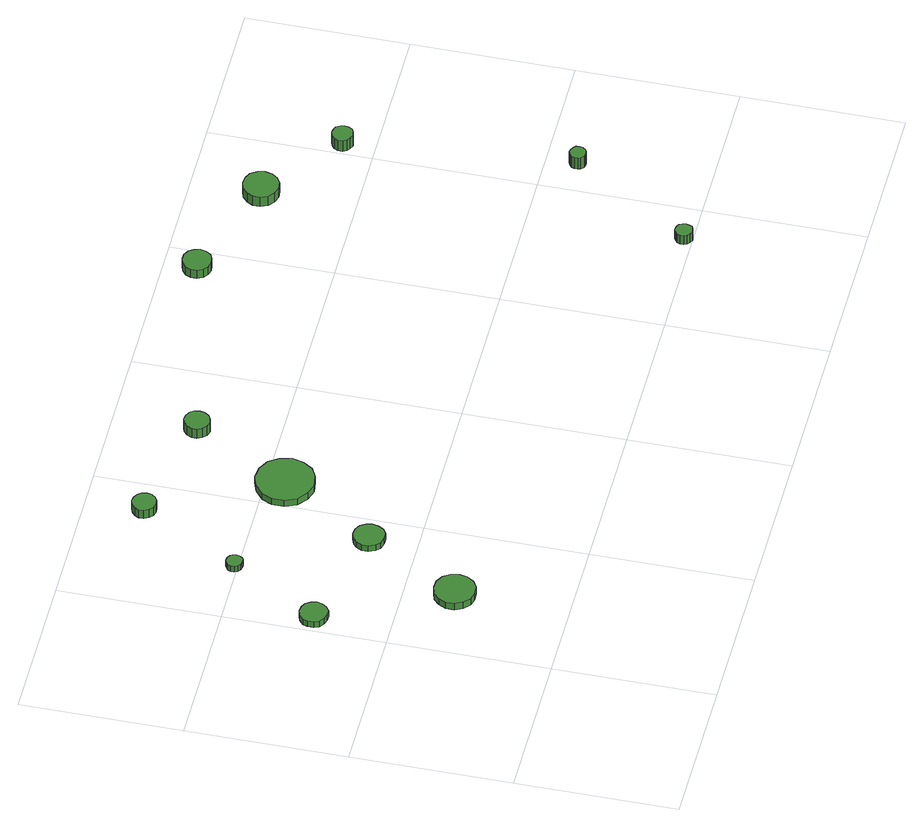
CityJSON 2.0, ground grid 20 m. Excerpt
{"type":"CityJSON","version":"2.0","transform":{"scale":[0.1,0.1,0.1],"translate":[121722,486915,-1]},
"CityObjects":{
"tree1":{"type":"SolitaryVegetationObject","attributes":{"function":"something"},"geometry":[{"type":"MultiSurface","lod":"1","boundaries":[[[0,1,2,3,4,5,6,7,8,9,10,11,12,13,14]],[[15,16,17,18,19,20,21,22,23,24,25,26,27,28,29]],[[0,29,28,1]],[[1,28,27,2]],[[2,27,26,3]],[[3,26,25,4]],[[4,25,24,5]],[[5,24,23,6]],[[6,23,22,7]],[[7,22,21,8]],[[8,21,20,9]],[[9,20,19,10]],[[10,19,18,11]],[[11,18,17,12]],[[12,17,16,13]],[[13,16,15,14]],[[14,15,29,0]]]}]},
"tree2":{"type":"SolitaryVegetationObject","attributes":{"function":"something"},"geometry":[{"type":"MultiSurface","lod":"1","boundaries":[[[30,31,32,33,34,35,36,37,38,39,40,41,42,43,44]],[[45,46,47,48,49,50,51,52,53,54,55,56,57,58,59]],[[30,59,58,31]],[[31,58,57,32]],[[32,57,56,33]],[[33,56,55,34]],[[34,55,54,35]],[[35,54,53,36]],[[36,53,52,37]],[[37,52,51,38]],[[38,51,50,39]],[[39,50,49,40]],[[40,49,48,41]],[[41,48,47,42]],[[42,47,46,43]],[[43,46,45,44]],[[44,45,59,30]]]}]},
"tree3":{"type":"SolitaryVegetationObject","attributes":{"function":"something"},"geometry":[{"type":"MultiSurface","lod":"1","boundaries":[[[60,61,62,63,64,65,66,67,68,69,70,71,72,73,74]],[[75,76,77,78,79,80,81,82,83,84,85,86,87,88,89]],[[60,89,88,61]],[[61,88,87,62]],[[62,87,86,63]],[[63,86,85,64]],[[64,85,84,65]],[[65,84,83,66]],[[66,83,82,67]],[[67,82,81,68]],[[68,81,80,69]],[[69,80,79,70]],[[70,79,78,71]],[[71,78,77,72]],[[72,77,76,73]],[[73,76,75,74]],[[74,75,89,60]]]}]},
"tree4":{"type":"SolitaryVegetationObject","attributes":{"function":"something"},"geometry":[{"type":"MultiSurface","lod":"1","boundaries":[[[90,91,92,93,94,95,96,97,98,99,100,101,102,103,104]],[[105,106,107,108,109,110,111,112,113,114,115,116,117,118,119]],[[90,119,118,91]],[[91,118,117,92]],[[92,117,116,93]],[[93,116,115,94]],[[94,115,114,95]],[[95,114,113,96]],[[96,113,112,97]],[[97,112,111,98]],[[98,111,110,99]],[[99,110,109,100]],[[100,109,108,101]],[[101,108,107,102]],[[102,107,106,103]],[[103,106,105,104]],[[104,105,119,90]]]}]},
"tree5":{"type":"SolitaryVegetationObject","attributes":{"function":"something"},"geometry":[{"type":"MultiSurface","lod":"1","boundaries":[[[120,121,122,123,124,125,126,127,128,129,130,131,132,133,134]],[[135,136,137,138,139,140,141,142,143,144,145,146,147,148,149]],[[120,149,148,121]],[[121,148,147,122]],[[122,147,146,123]],[[123,146,145,124]],[[124,145,144,125]],[[125,144,143,126]],[[126,143,142,127]],[[127,142,141,128]],[[128,141,140,129]],[[129,140,139,130]],[[130,139,138,131]],[[131,138,137,132]],[[132,137,136,133]],[[133,136,135,134]],[[134,135,149,120]]]}]},
"tree6":{"type":"SolitaryVegetationObject","attributes":{"function":"something"},"geometry":[{"type":"MultiSurface","lod":"1","boundaries":[[[150,151,152,153,154,155,156,157,158,159,160,161,162,163,164]],[[165,166,167,168,169,170,171,172,173,174,175,176,177,178,179]],[[150,179,178,151]],[[151,178,177,152]],[[152,177,176,153]],[[153,176,175,154]],[[154,175,174,155]],[[155,174,173,156]],[[156,173,172,157]],[[157,172,171,158]],[[158,171,170,159]],[[159,170,169,160]],[[160,169,168,161]],[[161,168,167,162]],[[162,167,166,163]],[[163,166,165,164]],[[164,165,179,150]]]}]},
"tree7":{"type":"SolitaryVegetationObject","attributes":{"function":"something"},"geometry":[{"type":"MultiSurface","lod":"1","boundaries":[[[180,181,182,183,184,185,186,187,188,189,190,191,192,193,194]],[[195,196,197,198,199,200,201,202,203,204,205,206,207,208,209]],[[180,209,208,181]],[[181,208,207,182]],[[182,207,206,183]],[[183,206,205,184]],[[184,205,204,185]],[[185,204,203,186]],[[186,203,202,187]],[[187,202,201,188]],[[188,201,200,189]],[[189,200,199,190]],[[190,199,198,191]],[[191,198,197,192]],[[192,197,196,193]],[[193,196,195,194]],[[194,195,209,180]]]}]},
"tree8":{"type":"SolitaryVegetationObject","attributes":{"function":"something"},"geometry":[{"type":"MultiSurface","lod":"1","boundaries":[[[210,211,212,213,214,215,216,217,218,219,220,221,222,223,224]],[[225,226,227,228,229,230,231,232,233,234,235,236,237,238,239]],[[210,239,238,211]],[[211,238,237,212]],[[212,237,236,213]],[[213,236,235,214]],[[214,235,234,215]],[[215,234,233,216]],[[216,233,232,217]],[[217,232,231,218]],[[218,231,230,219]],[[219,230,229,220]],[[220,229,228,221]],[[221,228,227,222]],[[222,227,226,223]],[[223,226,225,224]],[[224,225,239,210]]]}]},
"tree9":{"type":"SolitaryVegetationObject","attributes":{"function":"something"},"geometry":[{"type":"MultiSurface","lod":"1","boundaries":[[[240,241,242,243,244,245,246,247,248,249,250,251,252,253,254]],[[255,256,257,258,259,260,261,262,263,264,265,266,267,268,269]],[[240,269,268,241]],[[241,268,267,242]],[[242,267,266,243]],[[243,266,265,244]],[[244,265,264,245]],[[245,264,263,246]],[[246,263,262,247]],[[247,262,261,248]],[[248,261,260,249]],[[249,260,259,250]],[[250,259,258,251]],[[251,258,257,252]],[[252,257,256,253]],[[253,256,255,254]],[[254,255,269,240]]]}]},
"tree10":{"type":"SolitaryVegetationObject","attributes":{"function":"something"},"geometry":[{"type":"MultiSurface","lod":"1","boundaries":[[[270,271,272,273,274,275,276,277,278,279,280,281,282,283,284]],[[285,286,287,288,289,290,291,292,293,294,295,296,297,298,299]],[[270,299,298,271]],[[271,298,297,272]],[[272,297,296,273]],[[273,296,295,274]],[[274,295,294,275]],[[275,294,293,276]],[[276,293,292,277]],[[277,292,291,278]],[[278,291,290,279]],[[279,290,289,280]],[[280,289,288,281]],[[281,288,287,282]],[[282,287,286,283]],[[283,286,285,284]],[[284,285,299,270]]]}]},
"tree11":{"type":"SolitaryVegetationObject","attributes":{"function":"something"},"geometry":[{"type":"MultiSurface","lod":"1","boundaries":[[[300,301,302,303,304,305,306,307,308,309,310,311,312,313,314]],[[315,316,317,318,319,320,321,322,323,324,325,326,327,328,329]],[[300,329,328,301]],[[301,328,327,302]],[[302,327,326,303]],[[303,326,325,304]],[[304,325,324,305]],[[305,324,323,306]],[[306,323,322,307]],[[307,322,321,308]],[[308,321,320,309]],[[309,320,319,310]],[[310,319,318,311]],[[311,318,317,312]],[[312,317,316,313]],[[313,316,315,314]],[[314,315,329,300]]]}]},
"tree12":{"type":"SolitaryVegetationObject","attributes":{"function":"something"},"geometry":[{"type":"MultiSurface","lod":"1","boundaries":[[[330,331,332,333,334,335,336,337,338,339,340,341,342,343,344]],[[345,346,347,348,349,350,351,352,353,354,355,356,357,358,359]],[[330,359,358,331]],[[331,358,357,332]],[[332,357,356,333]],[[333,356,355,334]],[[334,355,354,335]],[[335,354,353,336]],[[336,353,352,337]],[[337,352,351,338]],[[338,351,350,339]],[[339,350,349,340]],[[340,349,348,341]],[[341,348,347,342]],[[342,347,346,343]],[[343,346,345,344]],[[344,345,359,330]]]}]}
},
"vertices":[
[38,293,16],[36,300,16],[32,306,16],[26,309,16],[19,310,16],[12,308,16],[6,303,16],[4,297,16],[4,289,16],[6,283,16],[12,278,16],[19,276,16],[26,276,16],[32,280,16],[36,286,16],[36,286,7],[32,280,7],[26,276,7],[19,276,7],[12,278,7],[6,283,7],[4,289,7],[4,297,7],[6,303,7],[12,308,7],[19,310,7],[26,309,7],[32,306,7],[36,300,7],[38,293,7],
[120,139,17],[118,149,17],[112,158,17],[103,163,17],[92,164,17],[82,161,17],[75,154,17],[70,144,17],[70,134,17],[75,124,17],[82,117,17],[92,114,17],[103,115,17],[112,120,17],[118,129,17],[118,129,7],[112,120,7],[103,115,7],[92,114,7],[82,117,7],[75,124,7],[70,134,7],[70,144,7],[75,154,7],[82,161,7],[92,164,7],[103,163,7],[112,158,7],[118,149,7],[120,139,7],
[96,404,15],[95,408,15],[93,411,15],[89,413,15],[85,414,15],[81,412,15],[78,410,15],[76,406,15],[76,402,15],[78,398,15],[81,395,15],[85,394,15],[89,394,15],[93,396,15],[95,400,15],[95,400,6],[93,396,6],[89,394,6],[85,394,6],[81,395,6],[78,398,6],[76,402,6],[76,406,6],[78,410,6],[81,412,6],[85,414,6],[89,413,6],[93,411,6],[95,408,6],[96,404,6],
[183,259,15],[181,266,15],[177,273,15],[170,277,15],[162,278,15],[154,275,15],[149,270,15],[145,263,15],[145,255,15],[149,247,15],[154,242,15],[162,240,15],[170,240,15],[177,244,15],[181,251,15],[181,251,6],[177,244,6],[170,240,6],[162,240,6],[154,242,6],[149,247,6],[145,255,6],[145,263,6],[149,270,6],[154,275,6],[162,278,6],[170,277,6],[177,273,6],[181,266,6],[183,259,6],
[171,529,19],[170,535,19],[166,540,19],[161,543,19],[155,544,19],[149,542,19],[144,538,19],[141,532,19],[141,526,19],[144,520,19],[149,516,19],[155,514,19],[161,515,19],[166,518,19],[170,523,19],[170,523,6],[166,518,6],[161,515,6],[155,514,6],[149,516,6],[144,520,6],[141,526,6],[141,532,6],[144,538,6],[149,542,6],[155,544,6],[161,543,6],[166,540,6],[170,535,6],[171,529,6],
[270,376,16],[266,391,16],[258,403,16],[245,410,16],[230,412,16],[216,407,16],[204,397,16],[198,384,16],[198,369,16],[204,355,16],[216,345,16],[230,340,16],[245,342,16],[258,349,16],[266,361,16],[266,361,6],[258,349,6],[245,342,6],[230,340,6],[216,345,6],[204,355,6],[198,369,6],[198,384,6],[204,397,6],[216,407,6],[230,412,6],[245,410,6],[258,403,6],[266,391,6],[270,376,6],
[320,499,20],[319,506,20],[315,511,20],[309,514,20],[303,515,20],[297,513,20],[292,508,20],[289,502,20],[289,496,20],[292,490,20],[297,485,20],[303,483,20],[309,484,20],[315,487,20],[319,493,20],[319,493,5],[315,487,5],[309,484,5],[303,483,5],[297,485,5],[292,490,5],[289,496,5],[289,502,5],[292,508,5],[297,513,5],[303,515,5],[309,514,5],[315,511,5],[319,506,5],[320,499,5],
[592,561,17],[590,568,17],[586,574,17],[579,578,17],[572,578,17],[565,576,17],[559,571,17],[556,564,17],[556,557,17],[559,550,17],[565,545,17],[572,543,17],[579,544,17],[586,547,17],[590,553,17],[590,553,4],[586,547,4],[579,544,4],[572,543,4],[565,545,4],[559,550,4],[556,557,4],[556,564,4],[559,571,4],[565,576,4],[572,578,4],[579,578,4],[586,574,4],[590,568,4],[592,561,4],
[760,11,19],[759,15,19],[757,19,19],[753,21,19],[748,22,19],[744,20,19],[741,17,19],[739,13,19],[739,9,19],[741,5,19],[744,2,19],[748,0,19],[753,1,19],[757,3,19],[759,7,19],[759,7,5],[757,3,5],[753,1,5],[748,0,5],[744,2,5],[741,5,5],[739,9,5],[739,13,5],[741,17,5],[744,20,5],[748,22,5],[753,21,5],[757,19,5],[759,15,5],[760,11,5],
[736,515,19],[734,524,19],[729,532,19],[721,536,19],[712,537,19],[703,534,19],[696,528,19],[692,520,19],[692,511,19],[696,502,19],[703,496,19],[712,493,19],[721,494,19],[729,499,19],[734,506,19],[734,506,4],[729,499,4],[721,494,4],[712,493,4],[703,496,4],[696,502,4],[692,511,4],[692,520,4],[696,528,4],[703,534,4],[712,537,4],[721,536,4],[729,532,4],[734,524,4],[736,515,4],
[856,162,23],[856,166,23],[853,169,23],[849,171,23],[845,172,23],[841,170,23],[838,167,23],[837,164,23],[837,160,23],[838,156,23],[841,153,23],[845,152,23],[849,152,23],[853,154,23],[856,158,23],[856,158,5],[853,154,5],[849,152,5],[845,152,5],[841,153,5],[838,156,5],[837,160,5],[837,164,5],[838,167,5],[841,170,5],[845,172,5],[849,171,5],[853,169,5],[856,166,5],[856,162,5],
[830,440,22],[829,445,22],[826,450,22],[821,452,22],[816,453,22],[811,451,22],[807,448,22],[804,443,22],[804,437,22],[807,432,22],[811,429,22],[816,427,22],[821,428,22],[826,430,22],[829,435,22],[829,435,5],[826,430,5],[821,428,5],[816,427,5],[811,429,5],[807,432,5],[804,437,5],[804,443,5],[807,448,5],[811,451,5],[816,453,5],[821,452,5],[826,450,5],[829,445,5],[830,440,5]
]}
